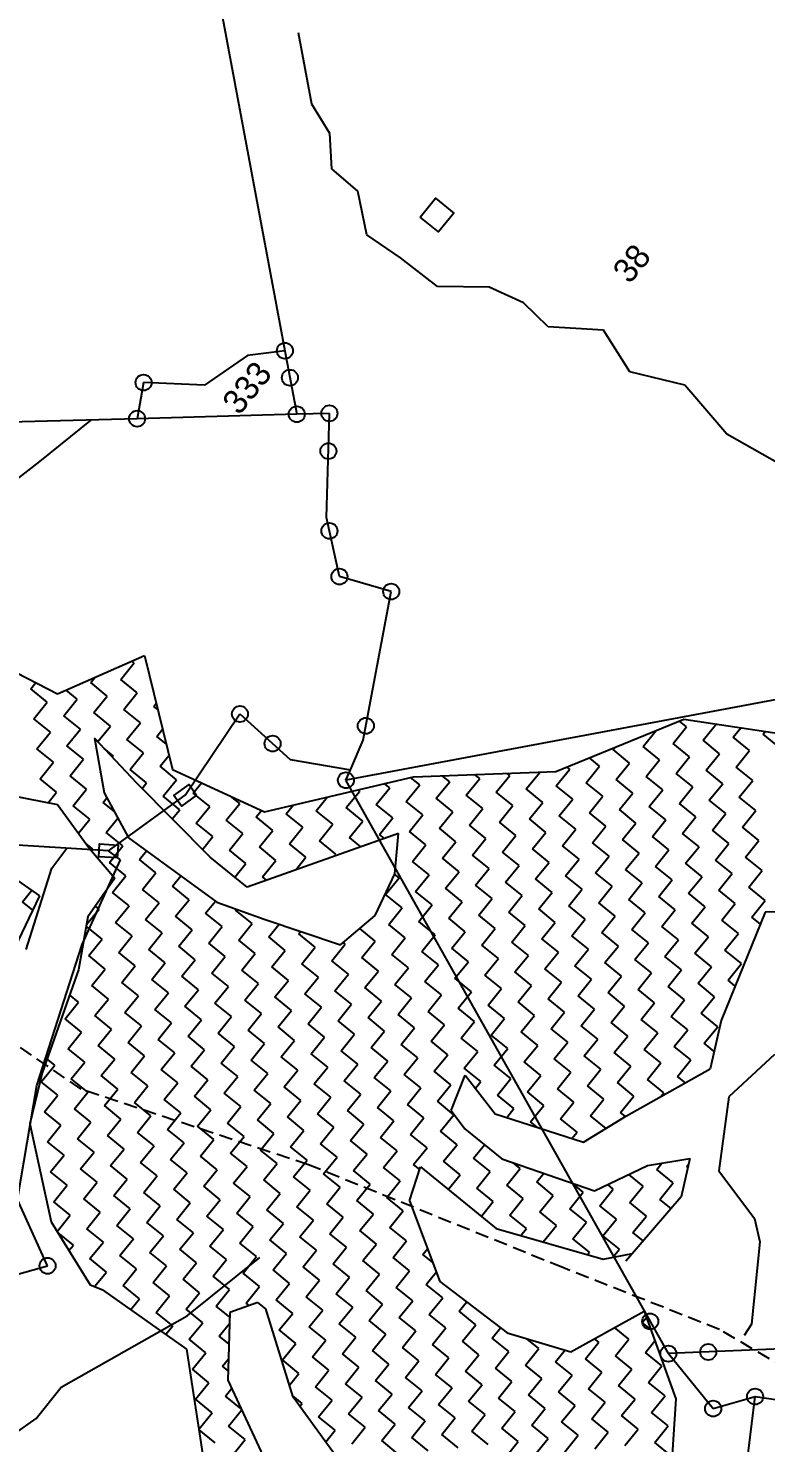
# Model space of a CAD drawing. Header units: metres. Extents: x 303647 to 308666, y 1943822 to 1947889.
# Drawn here: x 305340 to 305615, y 1945752 to 1946280 of the extents above; entities that cross this region are included whole.
import ezdxf

# ---------------------------------------------------------------- set-up
doc = ezdxf.new("R2010")
doc.units = ezdxf.units.M
doc.linetypes.add('DASHED', pattern=[0.75, 0.5, -0.25])
for name, color, linetype in [('LINE_FOOTPATH', 1, 'DASHED'), ('LINE_WATER', 4, 'Continuous'), ('OTHERS', 1, 'Continuous'), ('POLY_HATCH', 12, 'Continuous'), ('POLY_PARCEL', 6, 'Continuous'), ('POLY_ROAD', 30, 'Continuous'), ('TEXT_PARCEL', 7, 'Continuous')]:
    doc.layers.add(name, color=color, linetype=linetype)
doc.styles.add('TEXT_MAP', font='')
doc.styles.get('TEXT_MAP').set_extended_font_data('Kruti Dev 050')

msp = doc.modelspace()

# ---------------------------------------------------------------- linework, layer by layer
for points in [[(305402.78, 1945994.01), (305397.13, 1945989.91), (305394.3, 1945993.82), (305399.95, 1945997.91)], [(305373.2, 1945970.51), (305366.24, 1945970.95), (305366.55, 1945975.77), (305373.51, 1945975.32)]]:
    msp.add_lwpolyline(points, close=True)
for centre in [(305435.75, 1946159.83), (305437.63, 1946149.79), (305382.98, 1946147.98), (305380.59, 1946134.5), (305440.18, 1946136.16), (305452.34, 1946136.49), (305451.96, 1946122.41), (305452.37, 1946092.61), (305456.09, 1946075.56), (305475.42, 1946069.95), (305418.98, 1946024.26), (305465.95, 1946019.84), (305431.16, 1946013.23), (305458.54, 1945999.55), (305347.19, 1945818.27), (305572.09, 1945797.52), (305578.86, 1945785.49), (305593.77, 1945786.11), (305595.59, 1945764.99), (305611.23, 1945769.48)]:
    msp.add_circle(centre, 2.99)
at = {"layer": 'LINE_FOOTPATH', "ltscale": 10}
for p, q in [((305359.69, 1945884.19), (305323.32, 1945909.2)), ((305444.54, 1945855.99), (305359.69, 1945884.19)), ((305539.42, 1945817.62), (305444.54, 1945855.99)), ((305597.93, 1945794.53), (305539.42, 1945817.62)), ((305629.59, 1945775.94), (305597.93, 1945794.53))]:
    msp.add_line(p, q, dxfattribs=at)
at = {"layer": 'LINE_WATER'}
for p, q in [((305445.81, 1946251.9), (305440.85, 1946278.48)), ((305452.47, 1946240.98), (305445.81, 1946251.9)), ((305453.27, 1946227.79), (305452.47, 1946240.98)), ((305462.99, 1946219.4), (305453.27, 1946227.79)), ((305466.33, 1946203.15), (305462.99, 1946219.4)), ((305478.83, 1946194.5), (305466.33, 1946203.15)), ((305492.66, 1946183.78), (305478.83, 1946194.5)), ((305512.04, 1946183.59), (305492.66, 1946183.78)), ((305524.81, 1946177.74), (305512.04, 1946183.59)), ((305534.03, 1946168.74), (305524.81, 1946177.74)), ((305554.62, 1946167.57), (305534.03, 1946168.74)), ((305564.52, 1946152.02), (305554.62, 1946167.57)), ((305584.95, 1946146.96), (305564.52, 1946152.02)), ((305600.67, 1946128.69), (305584.95, 1946146.96)), ((305344.33, 1946118.49), (305363.59, 1946134.03)), ((305627.1, 1946113.75), (305600.67, 1946128.69)), ((305318.93, 1946098.83), (305344.33, 1946118.49)), ((305348.8, 1945966.69), (305354.33, 1945974.12)), ((305339.19, 1945936.31), (305348.8, 1945966.69)), ((305618.47, 1945897.11), (305601.49, 1945881.3)), ((305601.49, 1945881.3), (305597.7, 1945853.73)), ((305597.7, 1945853.73), (305611.05, 1945835.93)), ((305611.05, 1945835.93), (305612.98, 1945827.27)), ((305612.98, 1945827.27), (305609.95, 1945796.53)), ((305399.29, 1945799.59), (305426.41, 1945821.37)), ((305352.18, 1945773.03), (305399.29, 1945799.59)), ((305609.95, 1945796.53), (305607.15, 1945792.25)), ((305342.96, 1945761.25), (305352.18, 1945773.03)), ((305333.96, 1945754.89), (305342.96, 1945761.25))]:
    msp.add_line(p, q, dxfattribs=at)
at = {"layer": 'OTHERS'}
msp.add_lwpolyline([(305486.21, 1946209.75), (305491.92, 1946216.79), (305498.74, 1946211.25), (305493.03, 1946204.21)], close=True, dxfattribs=at)
at = {"layer": 'POLY_HATCH'}
for p, q in [((305325.29, 1946044.9), (305350.89, 1946031.82)), ((305350.89, 1946031.82), (305383.35, 1946046.12)), ((305383.35, 1946046.12), (305393.8, 1946003.57)), ((305536.9, 1946002.77), (305584.58, 1946022.3)), ((305584.58, 1946022.3), (305622.74, 1946016.59)), ((305380.5, 1945998.4), (305364.65, 1946015.3)), ((305364.65, 1946015.3), (305368.25, 1945994.89)), ((305393.8, 1946003.57), (305428.16, 1945987.77)), ((305428.16, 1945987.77), (305483.77, 1946000.85)), ((305483.77, 1946000.85), (305536.9, 1946002.77)), ((305327.77, 1945994.98), (305350.93, 1945990.45)), ((305368.25, 1945994.89), (305377.41, 1945978.04)), ((305407.84, 1945970.82), (305380.5, 1945998.4)), ((305350.93, 1945990.45), (305362.81, 1945974.09)), ((305478.17, 1945979.64), (305421.61, 1945959.64)), ((305476.75, 1945964.65), (305478.17, 1945979.64)), ((305362.81, 1945974.09), (305372.29, 1945963.04)), ((305377.41, 1945978.04), (305410.32, 1945954.01)), ((305421.61, 1945959.64), (305407.84, 1945970.82)), ((305344.27, 1945956.42), (305329.8, 1945966.49)), ((305372.29, 1945963.04), (305362.21, 1945948.57)), ((305469.46, 1945949.05), (305476.75, 1945964.65)), ((305332.49, 1945931.58), (305344.27, 1945956.42)), ((305410.32, 1945954.01), (305428.04, 1945947.69)), ((305362.21, 1945948.57), (305358.71, 1945928.76)), ((305428.04, 1945947.69), (305456.5, 1945938.05)), ((305456.5, 1945938.05), (305469.46, 1945949.05)), ((305615.04, 1945950.32), (305598.62, 1945909.82)), ((305656.18, 1945950.99), (305615.04, 1945950.32)), ((305358.71, 1945928.76), (305345.1, 1945890.3)), ((305598.62, 1945909.82), (305594.5, 1945891.78)), ((305345.1, 1945890.3), (305340.59, 1945871.31)), ((305497.77, 1945876.3), (305503.08, 1945889.47)), ((305503.08, 1945889.47), (305514.22, 1945875.05)), ((305563.28, 1945874.23), (305594.5, 1945891.78)), ((305497.77, 1945876.3), (305502.93, 1945869.42)), ((305514.22, 1945875.05), (305547.23, 1945864.39)), ((305547.23, 1945864.39), (305563.28, 1945874.23)), ((305340.59, 1945871.31), (305348.55, 1945834.64)), ((305502.93, 1945869.42), (305516.7, 1945858.24)), ((305516.7, 1945858.24), (305551.34, 1945846.26)), ((305571.13, 1945855.75), (305586.87, 1945858.33)), ((305586.87, 1945858.33), (305583.6, 1945844)), ((305482.27, 1945842.5), (305486.39, 1945855.17)), ((305486.39, 1945855.17), (305514.6, 1945832.27)), ((305551.34, 1945846.26), (305571.13, 1945855.75)), ((305482.27, 1945842.5), (305493.54, 1945812.39)), ((305583.6, 1945844), (305563.04, 1945820.04)), ((305348.55, 1945834.64), (305363.02, 1945811.15)), ((305514.6, 1945832.27), (305554.54, 1945820.8)), ((305554.54, 1945820.8), (305565.49, 1945822.9)), ((305363.02, 1945811.15), (305367.8, 1945809.33)), ((305493.54, 1945812.39), (305518.64, 1945793.25)), ((305399.18, 1945787.16), (305367.8, 1945809.33)), ((305425.67, 1945804.64), (305415.19, 1945800.82)), ((305428.64, 1945802.23), (305425.67, 1945804.64)), ((305415.19, 1945800.82), (305414.4, 1945775.58)), ((305438.85, 1945769.29), (305428.64, 1945802.23)), ((305542.48, 1945786.22), (305569.84, 1945801.31)), ((305569.84, 1945801.31), (305581.68, 1945768.65)), ((305518.64, 1945793.25), (305542.48, 1945786.22)), ((305406.65, 1945738.24), (305399.18, 1945787.16)), ((305414.4, 1945775.58), (305430.13, 1945741.86)), ((305456.29, 1945745.27), (305438.85, 1945769.29)), ((305581.68, 1945768.65), (305578.82, 1945725.92))]:
    msp.add_line(p, q, dxfattribs=at)
at = {"layer": 'POLY_HATCH', "linetype": 'Continuous'}
for p, q in [((305374.46, 1946037.15), (305379.48, 1946043.33)), ((305379.48, 1946043.33), (305378.61, 1946044.03)), ((305363.27, 1946035.99), (305364.89, 1946037.99)), ((305380.64, 1946032.13), (305374.46, 1946037.15)), ((305340.88, 1946033.66), (305342.76, 1946035.98)), ((305347.06, 1946028.64), (305340.88, 1946033.66)), ((305358.25, 1946029.81), (305354.05, 1946033.21)), ((305369.45, 1946030.97), (305363.27, 1946035.99)), ((305375.63, 1946025.95), (305380.64, 1946032.13)), ((305342.04, 1946022.47), (305347.06, 1946028.64)), ((305353.23, 1946023.63), (305358.25, 1946029.81)), ((305364.43, 1946024.79), (305369.45, 1946030.97)), ((305386.82, 1946027.12), (305387.74, 1946028.25)), ((305388.31, 1946025.91), (305386.82, 1946027.12)), ((305348.22, 1946017.45), (305342.04, 1946022.47)), ((305359.41, 1946018.61), (305353.23, 1946023.63)), ((305370.61, 1946019.77), (305364.43, 1946024.79)), ((305381.8, 1946020.94), (305375.63, 1946025.95)), ((305376.79, 1946014.76), (305381.8, 1946020.94)), ((305585.65, 1946019.48), (305582.98, 1946021.64)), ((305343.2, 1946011.27), (305348.22, 1946017.45)), ((305354.4, 1946012.43), (305359.41, 1946018.61)), ((305365.9, 1946013.97), (305370.61, 1946019.77)), ((305387.98, 1946015.92), (305390.12, 1946018.55)), ((305391.46, 1946013.1), (305387.98, 1946015.92)), ((305569.44, 1946012.14), (305574.25, 1946018.07)), ((305580.63, 1946013.3), (305585.65, 1946019.48)), ((305591.83, 1946014.46), (305596.71, 1946020.48)), ((305603.02, 1946015.63), (305605.85, 1946019.11)), ((305609.2, 1946010.61), (305603.02, 1946015.63)), ((305614.22, 1946016.79), (305614.99, 1946017.75)), ((305620.4, 1946011.77), (305614.22, 1946016.79)), ((305349.38, 1946006.25), (305343.2, 1946011.27)), ((305360.58, 1946007.42), (305354.4, 1946012.43)), ((305371.77, 1946008.58), (305368.34, 1946011.37)), ((305382.97, 1946009.74), (305376.79, 1946014.76)), ((305558.24, 1946010.97), (305558.89, 1946011.78)), ((305564.42, 1946005.96), (305558.24, 1946010.97)), ((305575.61, 1946007.12), (305569.44, 1946012.14)), ((305586.81, 1946008.28), (305580.63, 1946013.3)), ((305598, 1946009.45), (305591.83, 1946014.46)), ((305604.18, 1946004.43), (305609.2, 1946010.61)), ((305344.37, 1946000.07), (305349.38, 1946006.25)), ((305355.56, 1946001.24), (305360.58, 1946007.42)), ((305371.39, 1946008.11), (305371.77, 1946008.58)), ((305377.95, 1946003.56), (305382.97, 1946009.74)), ((305389.15, 1946004.73), (305392.5, 1946008.86)), ((305553.22, 1946004.8), (305549.41, 1946007.89)), ((305559.4, 1945999.78), (305564.42, 1946005.96)), ((305570.6, 1946000.94), (305575.61, 1946007.12)), ((305581.79, 1946002.1), (305586.81, 1946008.28)), ((305592.99, 1946003.27), (305598, 1946009.45)), ((305350.54, 1945995.06), (305344.37, 1946000.07)), ((305361.74, 1945996.22), (305355.56, 1946001.24)), ((305366.76, 1946002.4), (305366.89, 1946002.57)), ((305366.95, 1946002.24), (305366.76, 1946002.4)), ((305384.13, 1945998.55), (305377.95, 1946003.56)), ((305395.33, 1945999.71), (305389.15, 1946004.73)), ((305390.31, 1945993.53), (305395.33, 1945999.71)), ((305486.05, 1945997.82), (305482.64, 1946000.59)), ((305497.25, 1945998.98), (305494.46, 1946001.24)), ((305503.43, 1945993.96), (305508.44, 1946000.14)), ((305508.44, 1946000.14), (305506.56, 1946001.68)), ((305514.62, 1945995.13), (305519.64, 1946001.31)), ((305519.64, 1946001.31), (305518.65, 1946002.11)), ((305525.82, 1945996.29), (305530.83, 1946002.47)), ((305530.83, 1946002.47), (305530.74, 1946002.55)), ((305537.01, 1945997.45), (305542.03, 1946003.63)), ((305542.03, 1946003.63), (305541.02, 1946004.45)), ((305548.21, 1945998.62), (305553.22, 1946004.8)), ((305565.58, 1945994.76), (305559.4, 1945999.78)), ((305576.78, 1945995.93), (305570.6, 1946000.94)), ((305587.97, 1945997.09), (305581.79, 1946002.1)), ((305599.17, 1945998.25), (305592.99, 1946003.27)), ((305610.36, 1945999.41), (305604.18, 1946004.43)), ((305347.37, 1945991.15), (305350.54, 1945995.06)), ((305356.72, 1945990.04), (305361.74, 1945996.22)), ((305382.43, 1945996.45), (305384.13, 1945998.55)), ((305401.5, 1945994.69), (305404.66, 1945998.58)), ((305407.68, 1945989.68), (305401.5, 1945994.69)), ((305458.64, 1945989.31), (305463.66, 1945995.49)), ((305463.66, 1945995.49), (305463.06, 1945995.98)), ((305469.84, 1945990.48), (305474.86, 1945996.65)), ((305474.86, 1945996.65), (305472.85, 1945998.28)), ((305481.04, 1945991.64), (305486.05, 1945997.82)), ((305492.23, 1945992.8), (305497.25, 1945998.98)), ((305520.8, 1945990.11), (305514.62, 1945995.13)), ((305532, 1945991.27), (305525.82, 1945996.29)), ((305543.19, 1945992.44), (305537.01, 1945997.45)), ((305554.39, 1945993.6), (305548.21, 1945998.62)), ((305560.57, 1945988.58), (305565.58, 1945994.76)), ((305571.76, 1945989.75), (305576.78, 1945995.93)), ((305582.96, 1945990.91), (305587.97, 1945997.09)), ((305594.15, 1945992.07), (305599.17, 1945998.25)), ((305605.35, 1945993.24), (305610.36, 1945999.41)), ((305362.9, 1945985.03), (305356.72, 1945990.04)), ((305367.92, 1945991.2), (305369.32, 1945992.93)), ((305372.1, 1945987.81), (305367.92, 1945991.2)), ((305396.49, 1945988.51), (305390.31, 1945993.53)), ((305402.67, 1945983.5), (305407.68, 1945989.68)), ((305413.86, 1945984.66), (305418.88, 1945990.84)), ((305418.88, 1945990.84), (305415.48, 1945993.6)), ((305436.25, 1945986.99), (305438.95, 1945990.31)), ((305447.45, 1945988.15), (305451.62, 1945993.29)), ((305464.82, 1945984.3), (305458.64, 1945989.31)), ((305476.02, 1945985.46), (305469.84, 1945990.48)), ((305487.21, 1945986.62), (305481.04, 1945991.64)), ((305498.41, 1945987.79), (305492.23, 1945992.8)), ((305509.6, 1945988.95), (305503.43, 1945993.96)), ((305515.78, 1945983.93), (305520.8, 1945990.11)), ((305526.98, 1945985.1), (305532, 1945991.27)), ((305538.17, 1945986.26), (305543.19, 1945992.44)), ((305549.37, 1945987.42), (305554.39, 1945993.6)), ((305577.94, 1945984.73), (305571.76, 1945989.75)), ((305589.14, 1945985.89), (305582.96, 1945990.91)), ((305600.33, 1945987.06), (305594.15, 1945992.07)), ((305611.53, 1945988.22), (305605.35, 1945993.24)), ((305358.66, 1945979.8), (305362.9, 1945985.03)), ((305369.08, 1945980.01), (305373.43, 1945985.36)), ((305393.7, 1945985.08), (305396.49, 1945988.51)), ((305420.04, 1945979.65), (305413.86, 1945984.66)), ((305425.06, 1945985.82), (305427.05, 1945988.28)), ((305431.24, 1945980.81), (305425.06, 1945985.82)), ((305442.43, 1945981.97), (305436.25, 1945986.99)), ((305453.63, 1945983.13), (305447.45, 1945988.15)), ((305459.81, 1945978.12), (305464.82, 1945984.3)), ((305471, 1945979.28), (305476.02, 1945985.46)), ((305482.2, 1945980.44), (305487.21, 1945986.62)), ((305493.39, 1945981.61), (305498.41, 1945987.79)), ((305504.59, 1945982.77), (305509.6, 1945988.95)), ((305521.96, 1945978.92), (305515.78, 1945983.93)), ((305533.16, 1945980.08), (305526.98, 1945985.1)), ((305544.35, 1945981.24), (305538.17, 1945986.26)), ((305555.55, 1945982.4), (305549.37, 1945987.42)), ((305566.74, 1945983.57), (305560.57, 1945988.58)), ((305572.92, 1945978.55), (305577.94, 1945984.73)), ((305584.12, 1945979.71), (305589.14, 1945985.89)), ((305595.31, 1945980.88), (305600.33, 1945987.06)), ((305606.51, 1945982.04), (305611.53, 1945988.22)), ((305375.26, 1945974.99), (305369.08, 1945980.01)), ((305408.85, 1945978.48), (305402.67, 1945983.5)), ((305415.03, 1945973.47), (305420.04, 1945979.65)), ((305426.22, 1945974.63), (305431.24, 1945980.81)), ((305437.42, 1945975.79), (305442.43, 1945981.97)), ((305448.61, 1945976.95), (305453.63, 1945983.13)), ((305472.87, 1945977.77), (305471, 1945979.28)), ((305488.38, 1945975.43), (305482.2, 1945980.44)), ((305499.57, 1945976.59), (305493.39, 1945981.61)), ((305510.77, 1945977.75), (305504.59, 1945982.77)), ((305516.95, 1945972.74), (305521.96, 1945978.92)), ((305528.14, 1945973.9), (305533.16, 1945980.08)), ((305539.34, 1945975.06), (305544.35, 1945981.24)), ((305550.53, 1945976.23), (305555.55, 1945982.4)), ((305561.73, 1945977.39), (305566.74, 1945983.57)), ((305579.1, 1945973.54), (305572.92, 1945978.55)), ((305590.3, 1945974.7), (305584.12, 1945979.71)), ((305601.49, 1945975.86), (305595.31, 1945980.88)), ((305612.69, 1945977.02), (305606.51, 1945982.04)), ((305364.07, 1945973.83), (305361.47, 1945975.94)), ((305363.56, 1945973.21), (305364.07, 1945973.83)), ((305370.24, 1945968.81), (305375.26, 1945974.99)), ((305404.97, 1945973.71), (305408.85, 1945978.48)), ((305421.21, 1945968.45), (305415.03, 1945973.47)), ((305432.4, 1945969.61), (305426.22, 1945974.63)), ((305443.6, 1945970.78), (305437.42, 1945975.79)), ((305454.79, 1945971.94), (305448.61, 1945976.95)), ((305464.07, 1945974.65), (305459.81, 1945978.12)), ((305483.36, 1945969.25), (305488.38, 1945975.43)), ((305494.56, 1945970.41), (305499.57, 1945976.59)), ((305505.75, 1945971.57), (305510.77, 1945977.75)), ((305534.32, 1945968.88), (305528.14, 1945973.9)), ((305545.52, 1945970.05), (305539.34, 1945975.06)), ((305556.71, 1945971.21), (305550.53, 1945976.23)), ((305567.91, 1945972.37), (305561.73, 1945977.39)), ((305574.09, 1945967.36), (305579.1, 1945973.54)), ((305585.28, 1945968.52), (305590.3, 1945974.7)), ((305596.48, 1945969.68), (305601.49, 1945975.86)), ((305607.67, 1945970.84), (305612.69, 1945977.02)), ((305376.42, 1945963.8), (305370.24, 1945968.81)), ((305381.44, 1945969.98), (305384.05, 1945973.19)), ((305387.62, 1945964.96), (305381.44, 1945969.98)), ((305417.06, 1945963.34), (305421.21, 1945968.45)), ((305427.38, 1945963.43), (305432.4, 1945969.61)), ((305439.77, 1945966.06), (305443.6, 1945970.78)), ((305454.15, 1945971.14), (305454.79, 1945971.94)), ((305489.54, 1945964.23), (305483.36, 1945969.25)), ((305500.74, 1945965.39), (305494.56, 1945970.41)), ((305511.93, 1945966.56), (305505.75, 1945971.57)), ((305523.13, 1945967.72), (305516.95, 1945972.74)), ((305529.31, 1945962.7), (305534.32, 1945968.88)), ((305540.5, 1945963.87), (305545.52, 1945970.05)), ((305551.7, 1945965.03), (305556.71, 1945971.21)), ((305562.89, 1945966.19), (305567.91, 1945972.37)), ((305591.46, 1945963.5), (305585.28, 1945968.52)), ((305602.66, 1945964.67), (305596.48, 1945969.68)), ((305613.85, 1945965.83), (305607.67, 1945970.84)), ((305371.41, 1945957.62), (305376.42, 1945963.8)), ((305382.6, 1945958.78), (305387.62, 1945964.96)), ((305393.8, 1945959.94), (305396.92, 1945963.79)), ((305428.89, 1945962.21), (305427.38, 1945963.43)), ((305473.33, 1945956.89), (305478.34, 1945963.07)), ((305478.34, 1945963.07), (305476.65, 1945964.44)), ((305484.52, 1945958.05), (305489.54, 1945964.23)), ((305495.72, 1945959.22), (305500.74, 1945965.39)), ((305506.91, 1945960.38), (305511.93, 1945966.56)), ((305518.11, 1945961.54), (305523.13, 1945967.72)), ((305535.48, 1945957.69), (305529.31, 1945962.7)), ((305546.68, 1945958.85), (305540.5, 1945963.87)), ((305557.88, 1945960.01), (305551.7, 1945965.03)), ((305569.07, 1945961.18), (305562.89, 1945966.19)), ((305580.27, 1945962.34), (305574.09, 1945967.36)), ((305586.44, 1945957.32), (305591.46, 1945963.5)), ((305597.64, 1945958.49), (305602.66, 1945964.67)), ((305608.84, 1945959.65), (305613.85, 1945965.83)), ((305337.82, 1945954.13), (305341.34, 1945958.46)), ((305377.59, 1945952.6), (305371.41, 1945957.62)), ((305388.78, 1945953.77), (305382.6, 1945958.78)), ((305399.98, 1945954.93), (305393.8, 1945959.94)), ((305490.7, 1945953.04), (305484.52, 1945958.05)), ((305501.9, 1945954.2), (305495.72, 1945959.22)), ((305513.09, 1945955.36), (305506.91, 1945960.38)), ((305524.29, 1945956.53), (305518.11, 1945961.54)), ((305530.47, 1945951.51), (305535.48, 1945957.69)), ((305541.66, 1945952.67), (305546.68, 1945958.85)), ((305552.86, 1945953.83), (305557.88, 1945960.01)), ((305564.05, 1945955), (305569.07, 1945961.18)), ((305575.25, 1945956.16), (305580.27, 1945962.34)), ((305603.82, 1945953.47), (305597.64, 1945958.49)), ((305615.01, 1945954.63), (305608.84, 1945959.65)), ((305341.69, 1945950.99), (305337.82, 1945954.13)), ((305366.39, 1945951.44), (305365, 1945952.57)), ((305372.57, 1945946.42), (305377.59, 1945952.6)), ((305383.77, 1945947.59), (305388.78, 1945953.77)), ((305394.96, 1945948.75), (305399.98, 1945954.93)), ((305406.16, 1945949.91), (305409.8, 1945954.4)), ((305479.51, 1945951.87), (305473.33, 1945956.89)), ((305485.69, 1945946.86), (305490.7, 1945953.04)), ((305496.88, 1945948.02), (305501.9, 1945954.2)), ((305508.08, 1945949.18), (305513.09, 1945955.36)), ((305519.27, 1945950.35), (305524.29, 1945956.53)), ((305547.84, 1945947.66), (305541.66, 1945952.67)), ((305559.04, 1945948.82), (305552.86, 1945953.83)), ((305570.23, 1945949.98), (305564.05, 1945955)), ((305581.43, 1945951.14), (305575.25, 1945956.16)), ((305592.62, 1945952.31), (305586.44, 1945957.32)), ((305587.61, 1945946.13), (305592.62, 1945952.31)), ((305598.8, 1945947.29), (305603.82, 1945953.47)), ((305610, 1945948.45), (305615.01, 1945954.63)), ((305361.7, 1945945.66), (305366.39, 1945951.44)), ((305389.94, 1945942.57), (305383.77, 1945947.59)), ((305401.14, 1945943.73), (305394.96, 1945948.75)), ((305412.34, 1945944.9), (305406.16, 1945949.91)), ((305417.35, 1945951.08), (305417.62, 1945951.41)), ((305423.53, 1945946.06), (305417.35, 1945951.08)), ((305474.49, 1945945.69), (305479.51, 1945951.87)), ((305491.87, 1945941.84), (305485.69, 1945946.86)), ((305503.06, 1945943), (305496.88, 1945948.02)), ((305514.26, 1945944.17), (305508.08, 1945949.18)), ((305525.45, 1945945.33), (305519.27, 1945950.35)), ((305536.65, 1945946.49), (305530.47, 1945951.51)), ((305542.83, 1945941.48), (305547.84, 1945947.66)), ((305554.02, 1945942.64), (305559.04, 1945948.82)), ((305565.22, 1945943.8), (305570.23, 1945949.98)), ((305576.41, 1945944.97), (305581.43, 1945951.14)), ((305604.98, 1945942.27), (305598.8, 1945947.29)), ((305613.22, 1945945.84), (305610, 1945948.45)), ((305367.55, 1945940.24), (305361.6, 1945945.08)), ((305378.75, 1945941.41), (305372.57, 1945946.42)), ((305384.93, 1945936.39), (305389.94, 1945942.57)), ((305396.12, 1945937.55), (305401.14, 1945943.73)), ((305407.32, 1945938.72), (305412.34, 1945944.9)), ((305418.51, 1945939.88), (305423.53, 1945946.06)), ((305429.71, 1945941.04), (305433.58, 1945945.82)), ((305440.91, 1945942.21), (305441.62, 1945943.09)), ((305447.08, 1945937.19), (305440.91, 1945942.21)), ((305469.48, 1945939.52), (305463.73, 1945944.18)), ((305480.67, 1945940.68), (305474.49, 1945945.69)), ((305486.85, 1945935.66), (305491.87, 1945941.84)), ((305498.05, 1945936.82), (305503.06, 1945943)), ((305509.24, 1945937.99), (305514.26, 1945944.17)), ((305520.44, 1945939.15), (305525.45, 1945945.33)), ((305531.63, 1945940.31), (305536.65, 1945946.49)), ((305560.2, 1945937.62), (305554.02, 1945942.64)), ((305571.4, 1945938.79), (305565.22, 1945943.8)), ((305582.59, 1945939.95), (305576.41, 1945944.97)), ((305593.79, 1945941.11), (305587.61, 1945946.13)), ((305599.97, 1945936.1), (305604.98, 1945942.27)), ((305362.54, 1945934.07), (305367.55, 1945940.24)), ((305373.73, 1945935.23), (305378.75, 1945941.41)), ((305391.11, 1945931.37), (305384.93, 1945936.39)), ((305402.3, 1945932.54), (305396.12, 1945937.55)), ((305413.5, 1945933.7), (305407.32, 1945938.72)), ((305424.69, 1945934.86), (305418.51, 1945939.88)), ((305435.89, 1945936.03), (305429.71, 1945941.04)), ((305442.07, 1945931.01), (305447.08, 1945937.19)), ((305453.26, 1945932.17), (305458.28, 1945938.35)), ((305458.28, 1945938.35), (305457.55, 1945938.94)), ((305464.46, 1945933.34), (305469.48, 1945939.52)), ((305475.65, 1945934.5), (305480.67, 1945940.68)), ((305504.22, 1945931.81), (305498.05, 1945936.82)), ((305515.42, 1945932.97), (305509.24, 1945937.99)), ((305526.61, 1945934.13), (305520.44, 1945939.15)), ((305537.81, 1945935.3), (305531.63, 1945940.31)), ((305549.01, 1945936.46), (305542.83, 1945941.48)), ((305543.99, 1945930.28), (305549.01, 1945936.46)), ((305555.18, 1945931.44), (305560.2, 1945937.62)), ((305566.38, 1945932.61), (305571.4, 1945938.79)), ((305577.58, 1945933.77), (305582.59, 1945939.95)), ((305588.77, 1945934.93), (305593.79, 1945941.11)), ((305368.72, 1945929.05), (305362.54, 1945934.07)), ((305379.91, 1945930.21), (305373.73, 1945935.23)), ((305386.09, 1945925.2), (305391.11, 1945931.37)), ((305397.29, 1945926.36), (305402.3, 1945932.54)), ((305408.48, 1945927.52), (305413.5, 1945933.7)), ((305419.68, 1945928.68), (305424.69, 1945934.86)), ((305430.87, 1945929.85), (305435.89, 1945936.03)), ((305459.44, 1945927.16), (305453.26, 1945932.17)), ((305470.64, 1945928.32), (305464.46, 1945933.34)), ((305481.83, 1945929.48), (305475.65, 1945934.5)), ((305493.03, 1945930.65), (305486.85, 1945935.66)), ((305499.21, 1945925.63), (305504.22, 1945931.81)), ((305510.4, 1945926.79), (305515.42, 1945932.97)), ((305521.6, 1945927.96), (305526.61, 1945934.13)), ((305532.79, 1945929.12), (305537.81, 1945935.3)), ((305561.36, 1945926.43), (305555.18, 1945931.44)), ((305572.56, 1945927.59), (305566.38, 1945932.61)), ((305583.75, 1945928.75), (305577.58, 1945933.77)), ((305594.95, 1945929.92), (305588.77, 1945934.93)), ((305606.15, 1945931.08), (305599.97, 1945936.1)), ((305601.13, 1945924.9), (305606.15, 1945931.08)), ((305363.7, 1945922.87), (305368.72, 1945929.05)), ((305374.9, 1945924.03), (305379.91, 1945930.21)), ((305403.47, 1945921.34), (305397.29, 1945926.36)), ((305414.66, 1945922.51), (305408.48, 1945927.52)), ((305425.86, 1945923.67), (305419.68, 1945928.68)), ((305437.05, 1945924.83), (305430.87, 1945929.85)), ((305448.25, 1945925.99), (305442.07, 1945931.01)), ((305443.23, 1945919.81), (305448.25, 1945925.99)), ((305454.43, 1945920.98), (305459.44, 1945927.16)), ((305465.62, 1945922.14), (305470.64, 1945928.32)), ((305476.82, 1945923.3), (305481.83, 1945929.48)), ((305488.01, 1945924.47), (305493.03, 1945930.65)), ((305516.58, 1945921.78), (305510.4, 1945926.79)), ((305527.78, 1945922.94), (305521.6, 1945927.96)), ((305538.97, 1945924.1), (305532.79, 1945929.12)), ((305550.17, 1945925.26), (305543.99, 1945930.28)), ((305556.35, 1945920.25), (305561.36, 1945926.43)), ((305567.54, 1945921.41), (305572.56, 1945927.59)), ((305578.74, 1945922.57), (305583.75, 1945928.75)), ((305589.93, 1945923.74), (305594.95, 1945929.92)), ((305369.88, 1945917.85), (305363.7, 1945922.87)), ((305381.08, 1945919.02), (305374.9, 1945924.03)), ((305392.27, 1945920.18), (305386.09, 1945925.2)), ((305398.45, 1945915.16), (305403.47, 1945921.34)), ((305409.65, 1945916.33), (305414.66, 1945922.51)), ((305420.84, 1945917.49), (305425.86, 1945923.67)), ((305432.04, 1945918.65), (305437.05, 1945924.83)), ((305460.61, 1945915.96), (305454.43, 1945920.98)), ((305471.8, 1945917.12), (305465.62, 1945922.14)), ((305483, 1945918.29), (305476.82, 1945923.3)), ((305494.19, 1945919.45), (305488.01, 1945924.47)), ((305505.39, 1945920.61), (305499.21, 1945925.63)), ((305500.37, 1945914.43), (305505.39, 1945920.61)), ((305511.57, 1945915.6), (305516.58, 1945921.78)), ((305522.76, 1945916.76), (305527.78, 1945922.94)), ((305533.96, 1945917.92), (305538.97, 1945924.1)), ((305545.15, 1945919.09), (305550.17, 1945925.26)), ((305573.72, 1945916.4), (305567.54, 1945921.41)), ((305584.92, 1945917.56), (305578.74, 1945922.57)), ((305596.11, 1945918.72), (305589.93, 1945923.74)), ((305603.84, 1945922.7), (305601.13, 1945924.9)), ((305353.67, 1945910.51), (305358.68, 1945916.69)), ((305358.68, 1945916.69), (305355.39, 1945919.37)), ((305364.86, 1945911.67), (305369.88, 1945917.85)), ((305376.06, 1945912.84), (305381.08, 1945919.02)), ((305387.25, 1945914), (305392.27, 1945920.18)), ((305415.82, 1945911.31), (305409.65, 1945916.33)), ((305427.02, 1945912.47), (305420.84, 1945917.49)), ((305438.21, 1945913.64), (305432.04, 1945918.65)), ((305449.41, 1945914.8), (305443.23, 1945919.81)), ((305455.59, 1945909.78), (305460.61, 1945915.96)), ((305466.78, 1945910.95), (305471.8, 1945917.12)), ((305477.98, 1945912.11), (305483, 1945918.29)), ((305489.18, 1945913.27), (305494.19, 1945919.45)), ((305517.75, 1945910.58), (305511.57, 1945915.6)), ((305528.94, 1945911.74), (305522.76, 1945916.76)), ((305540.14, 1945912.91), (305533.96, 1945917.92)), ((305551.33, 1945914.07), (305545.15, 1945919.09)), ((305562.53, 1945915.23), (305556.35, 1945920.25)), ((305557.51, 1945909.05), (305562.53, 1945915.23)), ((305568.71, 1945910.22), (305573.72, 1945916.4)), ((305579.9, 1945911.38), (305584.92, 1945917.56)), ((305591.1, 1945912.54), (305596.11, 1945918.72)), ((305359.85, 1945905.5), (305353.67, 1945910.51)), ((305371.04, 1945906.66), (305364.86, 1945911.67)), ((305382.24, 1945907.82), (305376.06, 1945912.84)), ((305393.43, 1945908.98), (305387.25, 1945914)), ((305404.63, 1945910.15), (305398.45, 1945915.16)), ((305399.61, 1945903.97), (305404.63, 1945910.15)), ((305410.81, 1945905.13), (305415.82, 1945911.31)), ((305422, 1945906.29), (305427.02, 1945912.47)), ((305433.2, 1945907.46), (305438.21, 1945913.64)), ((305444.39, 1945908.62), (305449.41, 1945914.8)), ((305472.96, 1945905.93), (305466.78, 1945910.95)), ((305484.16, 1945907.09), (305477.98, 1945912.11)), ((305495.35, 1945908.26), (305489.18, 1945913.27)), ((305506.55, 1945909.42), (305500.37, 1945914.43)), ((305512.73, 1945904.4), (305517.75, 1945910.58)), ((305523.92, 1945905.56), (305528.94, 1945911.74)), ((305535.12, 1945906.73), (305540.14, 1945912.91)), ((305546.32, 1945907.89), (305551.33, 1945914.07)), ((305574.89, 1945905.2), (305568.71, 1945910.22)), ((305586.08, 1945906.36), (305579.9, 1945911.38)), ((305597.28, 1945907.53), (305591.1, 1945912.54)), ((305354.83, 1945899.32), (305359.85, 1945905.5)), ((305366.03, 1945900.48), (305371.04, 1945906.66)), ((305377.22, 1945901.64), (305382.24, 1945907.82)), ((305388.42, 1945902.81), (305393.43, 1945908.98)), ((305416.99, 1945900.11), (305410.81, 1945905.13)), ((305428.18, 1945901.28), (305422, 1945906.29)), ((305439.38, 1945902.44), (305433.2, 1945907.46)), ((305450.57, 1945903.6), (305444.39, 1945908.62)), ((305461.77, 1945904.77), (305455.59, 1945909.78)), ((305456.75, 1945898.59), (305461.77, 1945904.77)), ((305467.95, 1945899.75), (305472.96, 1945905.93)), ((305479.14, 1945900.91), (305484.16, 1945907.09)), ((305490.34, 1945902.08), (305495.35, 1945908.26)), ((305501.53, 1945903.24), (305506.55, 1945909.42)), ((305530.1, 1945900.55), (305523.92, 1945905.56)), ((305541.3, 1945901.71), (305535.12, 1945906.73)), ((305552.49, 1945902.87), (305546.32, 1945907.89)), ((305563.69, 1945904.04), (305557.51, 1945909.05)), ((305569.87, 1945899.02), (305574.89, 1945905.2)), ((305581.06, 1945900.18), (305586.08, 1945906.36)), ((305592.26, 1945901.35), (305597.28, 1945907.53)), ((305372.21, 1945895.46), (305366.03, 1945900.48)), ((305383.4, 1945896.63), (305377.22, 1945901.64)), ((305394.6, 1945897.79), (305388.42, 1945902.81)), ((305405.79, 1945898.95), (305399.61, 1945903.97)), ((305411.97, 1945893.94), (305416.99, 1945900.11)), ((305423.17, 1945895.1), (305428.18, 1945901.28)), ((305434.36, 1945896.26), (305439.38, 1945902.44)), ((305445.56, 1945897.42), (305450.57, 1945903.6)), ((305474.13, 1945894.73), (305467.95, 1945899.75)), ((305485.32, 1945895.9), (305479.14, 1945900.91)), ((305496.52, 1945897.06), (305490.34, 1945902.08)), ((305507.71, 1945898.22), (305501.53, 1945903.24)), ((305518.91, 1945899.39), (305512.73, 1945904.4)), ((305513.89, 1945893.21), (305518.91, 1945899.39)), ((305525.09, 1945894.37), (305530.1, 1945900.55)), ((305536.28, 1945895.53), (305541.3, 1945901.71)), ((305547.48, 1945896.7), (305552.49, 1945902.87)), ((305558.67, 1945897.86), (305563.69, 1945904.04)), ((305587.24, 1945895.17), (305581.06, 1945900.18)), ((305595.99, 1945898.32), (305592.26, 1945901.35)), ((305349.82, 1945893.14), (305346.93, 1945895.48)), ((305361.01, 1945894.3), (305354.83, 1945899.32)), ((305355.99, 1945888.12), (305361.01, 1945894.3)), ((305367.19, 1945889.28), (305372.21, 1945895.46)), ((305378.38, 1945890.45), (305383.4, 1945896.63)), ((305389.58, 1945891.61), (305394.6, 1945897.79)), ((305400.78, 1945892.77), (305405.79, 1945898.95)), ((305429.35, 1945890.08), (305423.17, 1945895.1)), ((305440.54, 1945891.25), (305434.36, 1945896.26)), ((305451.74, 1945892.41), (305445.56, 1945897.42)), ((305462.93, 1945893.57), (305456.75, 1945898.59)), ((305469.11, 1945888.55), (305474.13, 1945894.73)), ((305480.31, 1945889.72), (305485.32, 1945895.9)), ((305491.5, 1945890.88), (305496.52, 1945897.06)), ((305502.7, 1945892.04), (305507.71, 1945898.22)), ((305531.27, 1945889.35), (305525.09, 1945894.37)), ((305542.46, 1945890.52), (305536.28, 1945895.53)), ((305553.66, 1945891.68), (305547.48, 1945896.7)), ((305564.85, 1945892.84), (305558.67, 1945897.86)), ((305576.05, 1945894), (305569.87, 1945899.02)), ((305582.23, 1945888.99), (305587.24, 1945895.17)), ((305344.8, 1945886.96), (305349.82, 1945893.14)), ((305373.37, 1945884.27), (305367.19, 1945889.28)), ((305384.56, 1945885.43), (305378.38, 1945890.45)), ((305395.76, 1945886.59), (305389.58, 1945891.61)), ((305406.95, 1945887.76), (305400.78, 1945892.77)), ((305418.15, 1945888.92), (305411.97, 1945893.94)), ((305413.13, 1945882.74), (305418.15, 1945888.92)), ((305424.33, 1945883.9), (305429.35, 1945890.08)), ((305435.52, 1945885.07), (305440.54, 1945891.25)), ((305446.72, 1945886.23), (305451.74, 1945892.41)), ((305457.92, 1945887.39), (305462.93, 1945893.57)), ((305486.49, 1945884.7), (305480.31, 1945889.72)), ((305497.68, 1945885.86), (305491.5, 1945890.88)), ((305508.88, 1945887.03), (305502.7, 1945892.04)), ((305520.07, 1945888.19), (305513.89, 1945893.21)), ((305526.25, 1945883.17), (305531.27, 1945889.35)), ((305537.45, 1945884.34), (305542.46, 1945890.52)), ((305548.64, 1945885.5), (305553.66, 1945891.68)), ((305559.84, 1945886.66), (305564.85, 1945892.84)), ((305571.03, 1945887.83), (305576.05, 1945894)), ((305585.22, 1945886.56), (305582.23, 1945888.99)), ((305350.98, 1945881.94), (305344.8, 1945886.96)), ((305362.17, 1945883.1), (305355.99, 1945888.12)), ((305368.35, 1945878.09), (305373.37, 1945884.27)), ((305379.55, 1945879.25), (305384.56, 1945885.43)), ((305390.74, 1945880.41), (305395.76, 1945886.59)), ((305401.94, 1945881.58), (305406.95, 1945887.76)), ((305430.51, 1945878.89), (305424.33, 1945883.9)), ((305441.7, 1945880.05), (305435.52, 1945885.07)), ((305452.9, 1945881.21), (305446.72, 1945886.23)), ((305464.09, 1945882.38), (305457.92, 1945887.39)), ((305475.29, 1945883.54), (305469.11, 1945888.55)), ((305470.27, 1945877.36), (305475.29, 1945883.54)), ((305481.47, 1945878.52), (305486.49, 1945884.7)), ((305492.66, 1945879.69), (305497.68, 1945885.86)), ((305506.87, 1945884.56), (305508.88, 1945887.03)), ((305515.05, 1945882.01), (305520.07, 1945888.19)), ((305543.62, 1945879.32), (305537.45, 1945884.34)), ((305554.82, 1945880.48), (305548.64, 1945885.5)), ((305566.02, 1945881.65), (305559.84, 1945886.66)), ((305577.21, 1945882.81), (305571.03, 1945887.83)), ((305345.96, 1945875.76), (305350.98, 1945881.94)), ((305357.16, 1945876.93), (305362.17, 1945883.1)), ((305385.73, 1945874.24), (305379.55, 1945879.25)), ((305396.92, 1945875.4), (305390.74, 1945880.41)), ((305408.12, 1945876.56), (305401.94, 1945881.58)), ((305419.31, 1945877.72), (305413.13, 1945882.74)), ((305425.49, 1945872.71), (305430.51, 1945878.89)), ((305436.69, 1945873.87), (305441.7, 1945880.05)), ((305447.88, 1945875.03), (305452.9, 1945881.21)), ((305459.08, 1945876.2), (305464.09, 1945882.38)), ((305487.65, 1945873.51), (305481.47, 1945878.52)), ((305498.84, 1945874.67), (305492.66, 1945879.69)), ((305521.23, 1945876.99), (305515.05, 1945882.01)), ((305532.43, 1945878.16), (305526.25, 1945883.17)), ((305538.61, 1945873.14), (305543.62, 1945879.32)), ((305549.8, 1945874.3), (305554.82, 1945880.48)), ((305561, 1945875.47), (305566.02, 1945881.65)), ((305576.09, 1945881.43), (305577.21, 1945882.81)), ((305352.14, 1945870.75), (305345.96, 1945875.76)), ((305363.34, 1945871.91), (305357.16, 1945876.93)), ((305374.53, 1945873.07), (305368.35, 1945878.09)), ((305369.52, 1945866.89), (305374.53, 1945873.07)), ((305380.71, 1945868.06), (305385.73, 1945874.24)), ((305391.91, 1945869.22), (305396.92, 1945875.4)), ((305403.1, 1945870.38), (305408.12, 1945876.56)), ((305414.3, 1945871.54), (305419.31, 1945877.72)), ((305442.87, 1945868.85), (305436.69, 1945873.87)), ((305454.06, 1945870.02), (305447.88, 1945875.03)), ((305465.26, 1945871.18), (305459.08, 1945876.2)), ((305476.45, 1945872.34), (305470.27, 1945877.36)), ((305482.63, 1945867.33), (305487.65, 1945873.51)), ((305493.83, 1945868.49), (305498.84, 1945874.67)), ((305518.52, 1945873.66), (305521.23, 1945876.99)), ((305527.41, 1945871.98), (305532.43, 1945878.16)), ((305544.79, 1945868.13), (305538.61, 1945873.14)), ((305555.66, 1945869.55), (305549.8, 1945874.3)), ((305562.85, 1945873.96), (305561, 1945875.47)), ((305347.12, 1945864.57), (305352.14, 1945870.75)), ((305358.32, 1945865.73), (305363.34, 1945871.91)), ((305386.89, 1945863.04), (305380.71, 1945868.06)), ((305398.09, 1945864.2), (305391.91, 1945869.22)), ((305409.28, 1945865.37), (305403.1, 1945870.38)), ((305420.48, 1945866.53), (305414.3, 1945871.54)), ((305431.67, 1945867.69), (305425.49, 1945872.71)), ((305426.66, 1945861.51), (305431.67, 1945867.69)), ((305437.85, 1945862.68), (305442.87, 1945868.85)), ((305449.05, 1945863.84), (305454.06, 1945870.02)), ((305460.24, 1945865), (305465.26, 1945871.18)), ((305471.44, 1945866.16), (305476.45, 1945872.34)), ((305500.01, 1945863.47), (305493.83, 1945868.49)), ((305529.85, 1945870), (305527.41, 1945871.98)), ((305542.89, 1945865.79), (305544.79, 1945868.13)), ((305353.3, 1945859.55), (305347.12, 1945864.57)), ((305364.5, 1945860.71), (305358.32, 1945865.73)), ((305375.69, 1945861.88), (305369.52, 1945866.89)), ((305381.87, 1945856.86), (305386.89, 1945863.04)), ((305393.07, 1945858.02), (305398.09, 1945864.2)), ((305404.26, 1945859.19), (305409.28, 1945865.37)), ((305415.46, 1945860.35), (305420.48, 1945866.53)), ((305444.03, 1945857.66), (305437.85, 1945862.68)), ((305455.22, 1945858.82), (305449.05, 1945863.84)), ((305466.42, 1945859.98), (305460.24, 1945865)), ((305477.62, 1945861.15), (305471.44, 1945866.16)), ((305488.81, 1945862.31), (305482.63, 1945867.33)), ((305494.99, 1945857.29), (305500.01, 1945863.47)), ((305506.19, 1945858.46), (305510.25, 1945863.47)), ((305348.29, 1945853.37), (305353.3, 1945859.55)), ((305359.48, 1945854.53), (305364.5, 1945860.71)), ((305370.68, 1945855.7), (305375.69, 1945861.88)), ((305399.25, 1945853.01), (305393.07, 1945858.02)), ((305410.44, 1945854.17), (305404.26, 1945859.19)), ((305421.64, 1945855.33), (305415.46, 1945860.35)), ((305432.83, 1945856.5), (305426.66, 1945861.51)), ((305439.01, 1945851.48), (305444.03, 1945857.66)), ((305450.21, 1945852.64), (305455.22, 1945858.82)), ((305461.4, 1945853.81), (305466.42, 1945859.98)), ((305472.6, 1945854.97), (305477.62, 1945861.15)), ((305483.79, 1945856.13), (305488.81, 1945862.31)), ((305501.17, 1945852.28), (305494.99, 1945857.29)), ((305512.36, 1945853.44), (305506.19, 1945858.46)), ((305354.47, 1945848.36), (305348.29, 1945853.37)), ((305365.66, 1945849.52), (305359.48, 1945854.53)), ((305376.86, 1945850.68), (305370.68, 1945855.7)), ((305388.05, 1945851.84), (305381.87, 1945856.86)), ((305383.04, 1945845.67), (305388.05, 1945851.84)), ((305394.23, 1945846.83), (305399.25, 1945853.01)), ((305405.43, 1945847.99), (305410.44, 1945854.17)), ((305416.62, 1945849.15), (305421.64, 1945855.33)), ((305427.82, 1945850.32), (305432.83, 1945856.5)), ((305456.39, 1945847.63), (305450.21, 1945852.64)), ((305467.58, 1945848.79), (305461.4, 1945853.81)), ((305478.78, 1945849.95), (305472.6, 1945854.97)), ((305486.1, 1945854.26), (305483.79, 1945856.13)), ((305496.71, 1945846.79), (305501.17, 1945852.28)), ((305507.35, 1945847.26), (305512.36, 1945853.44)), ((305518.54, 1945848.42), (305523.56, 1945854.6)), ((305523.56, 1945854.6), (305520.86, 1945856.8)), ((305529.74, 1945849.59), (305532.36, 1945852.82)), ((305569.5, 1945848.06), (305564.15, 1945852.4)), ((305574.52, 1945854.24), (305576.45, 1945856.62)), ((305580.7, 1945849.22), (305574.52, 1945854.24)), ((305585.72, 1945855.4), (305586.38, 1945856.23)), ((305586.12, 1945855.07), (305585.72, 1945855.4)), ((305349.45, 1945842.18), (305354.47, 1945848.36)), ((305360.65, 1945843.34), (305365.66, 1945849.52)), ((305371.84, 1945844.5), (305376.86, 1945850.68)), ((305400.41, 1945841.81), (305394.23, 1945846.83)), ((305411.61, 1945842.97), (305405.43, 1945847.99)), ((305422.8, 1945844.14), (305416.62, 1945849.15)), ((305434, 1945845.3), (305427.82, 1945850.32)), ((305445.19, 1945846.46), (305439.01, 1945851.48)), ((305451.37, 1945841.45), (305456.39, 1945847.63)), ((305462.57, 1945842.61), (305467.58, 1945848.79)), ((305473.76, 1945843.77), (305478.78, 1945849.95)), ((305513.53, 1945842.25), (305507.35, 1945847.26)), ((305524.72, 1945843.41), (305518.54, 1945848.42)), ((305535.92, 1945844.57), (305529.74, 1945849.59)), ((305547.11, 1945845.73), (305542.85, 1945849.2)), ((305553.29, 1945840.72), (305558.31, 1945846.9)), ((305558.31, 1945846.9), (305556.21, 1945848.6)), ((305564.49, 1945841.88), (305569.5, 1945848.06)), ((305575.68, 1945843.04), (305580.7, 1945849.22)), ((305355.63, 1945837.16), (305349.45, 1945842.18)), ((305366.82, 1945838.32), (305360.65, 1945843.34)), ((305378.02, 1945839.49), (305371.84, 1945844.5)), ((305389.22, 1945840.65), (305383.04, 1945845.67)), ((305395.39, 1945835.63), (305400.41, 1945841.81)), ((305406.59, 1945836.8), (305411.61, 1945842.97)), ((305417.79, 1945837.96), (305422.8, 1945844.14)), ((305428.98, 1945839.12), (305434, 1945845.3)), ((305440.18, 1945840.28), (305445.19, 1945846.46)), ((305457.55, 1945836.43), (305451.37, 1945841.45)), ((305468.75, 1945837.59), (305462.57, 1945842.61)), ((305479.94, 1945838.76), (305473.76, 1945843.77)), ((305509.07, 1945836.76), (305513.53, 1945842.25)), ((305519.71, 1945837.23), (305524.72, 1945843.41)), ((305530.9, 1945838.39), (305535.92, 1945844.57)), ((305542.1, 1945839.56), (305547.11, 1945845.73)), ((305570.67, 1945836.87), (305564.49, 1945841.88)), ((305579.86, 1945839.65), (305575.68, 1945843.04)), ((305350.72, 1945831.12), (305355.63, 1945837.16)), ((305361.81, 1945832.14), (305366.82, 1945838.32)), ((305373, 1945833.31), (305378.02, 1945839.49)), ((305384.2, 1945834.47), (305389.22, 1945840.65)), ((305412.77, 1945831.78), (305406.59, 1945836.8)), ((305423.96, 1945832.94), (305417.79, 1945837.96)), ((305435.16, 1945834.11), (305428.98, 1945839.12)), ((305446.36, 1945835.27), (305440.18, 1945840.28)), ((305452.53, 1945830.25), (305457.55, 1945836.43)), ((305463.73, 1945831.42), (305468.75, 1945837.59)), ((305474.93, 1945832.58), (305479.94, 1945838.76)), ((305525.89, 1945832.21), (305519.71, 1945837.23)), ((305537.08, 1945833.38), (305530.9, 1945838.39)), ((305548.28, 1945834.54), (305542.1, 1945839.56)), ((305559.47, 1945835.7), (305553.29, 1945840.72)), ((305565.65, 1945830.69), (305570.67, 1945836.87)), ((305367.99, 1945827.13), (305361.81, 1945832.14)), ((305379.18, 1945828.29), (305373, 1945833.31)), ((305390.38, 1945829.45), (305384.2, 1945834.47)), ((305401.57, 1945830.62), (305395.39, 1945835.63)), ((305407.75, 1945825.6), (305412.77, 1945831.78)), ((305418.95, 1945826.76), (305423.96, 1945832.94)), ((305430.14, 1945827.93), (305435.16, 1945834.11)), ((305441.34, 1945829.09), (305446.36, 1945835.27)), ((305469.91, 1945826.4), (305463.73, 1945831.42)), ((305481.1, 1945827.56), (305474.93, 1945832.58)), ((305523.79, 1945829.63), (305525.89, 1945832.21)), ((305532.1, 1945827.24), (305537.08, 1945833.38)), ((305543.26, 1945828.36), (305548.28, 1945834.54)), ((305554.46, 1945829.52), (305559.47, 1945835.7)), ((305356.79, 1945825.97), (305351, 1945830.67)), ((305355.15, 1945823.94), (305356.79, 1945825.97)), ((305362.97, 1945820.95), (305367.99, 1945827.13)), ((305374.17, 1945822.11), (305379.18, 1945828.29)), ((305385.36, 1945823.27), (305390.38, 1945829.45)), ((305396.56, 1945824.44), (305401.57, 1945830.62)), ((305413.93, 1945820.58), (305407.75, 1945825.6)), ((305425.13, 1945821.75), (305418.95, 1945826.76)), ((305436.32, 1945822.91), (305430.14, 1945827.93)), ((305447.52, 1945824.07), (305441.34, 1945829.09)), ((305458.71, 1945825.24), (305452.53, 1945830.25)), ((305464.89, 1945820.22), (305469.91, 1945826.4)), ((305476.09, 1945821.38), (305481.1, 1945827.56)), ((305549.44, 1945823.34), (305543.26, 1945828.36)), ((305560.63, 1945824.51), (305554.46, 1945829.52)), ((305569.5, 1945827.56), (305565.65, 1945830.69)), ((305369.15, 1945815.93), (305362.97, 1945820.95)), ((305380.35, 1945817.1), (305374.17, 1945822.11)), ((305391.54, 1945818.26), (305385.36, 1945823.27)), ((305402.74, 1945819.42), (305396.56, 1945824.44)), ((305408.92, 1945814.41), (305413.93, 1945820.58)), ((305420.11, 1945815.57), (305425.13, 1945821.75)), ((305431.31, 1945816.73), (305436.32, 1945822.91)), ((305442.5, 1945817.89), (305447.52, 1945824.07)), ((305453.7, 1945819.06), (305458.71, 1945825.24)), ((305471.07, 1945815.2), (305464.89, 1945820.22)), ((305482.27, 1945816.37), (305476.09, 1945821.38)), ((305487.28, 1945822.55), (305488.96, 1945824.61)), ((305490.81, 1945819.68), (305487.28, 1945822.55)), ((305548.73, 1945822.47), (305549.44, 1945823.34)), ((305558.19, 1945821.5), (305560.63, 1945824.51)), ((305364.74, 1945810.5), (305369.15, 1945815.93)), ((305375.33, 1945810.92), (305380.35, 1945817.1)), ((305386.53, 1945812.08), (305391.54, 1945818.26)), ((305397.72, 1945813.24), (305402.74, 1945819.42)), ((305426.29, 1945810.55), (305420.11, 1945815.57)), ((305437.49, 1945811.71), (305431.31, 1945816.73)), ((305448.68, 1945812.88), (305442.5, 1945817.89)), ((305459.88, 1945814.04), (305453.7, 1945819.06)), ((305466.06, 1945809.02), (305471.07, 1945815.2)), ((305477.25, 1945810.19), (305482.27, 1945816.37)), ((305488.45, 1945811.35), (305492.2, 1945815.97)), ((305381.51, 1945805.9), (305375.33, 1945810.92)), ((305392.7, 1945807.06), (305386.53, 1945812.08)), ((305403.9, 1945808.23), (305397.72, 1945813.24)), ((305415.1, 1945809.39), (305408.92, 1945814.41)), ((305421.27, 1945804.37), (305426.29, 1945810.55)), ((305432.47, 1945805.54), (305437.49, 1945811.71)), ((305443.66, 1945806.7), (305448.68, 1945812.88)), ((305454.86, 1945807.86), (305459.88, 1945814.04)), ((305483.43, 1945805.17), (305477.25, 1945810.19)), ((305494.63, 1945806.33), (305488.45, 1945811.35)), ((305378.28, 1945801.92), (305381.51, 1945805.9)), ((305387.69, 1945800.88), (305392.7, 1945807.06)), ((305398.88, 1945802.05), (305403.9, 1945808.23)), ((305410.08, 1945803.21), (305415.1, 1945809.39)), ((305422.41, 1945803.45), (305421.27, 1945804.37)), ((305438.65, 1945800.52), (305432.47, 1945805.54)), ((305449.84, 1945801.68), (305443.66, 1945806.7)), ((305461.04, 1945802.85), (305454.86, 1945807.86)), ((305472.23, 1945804.01), (305466.06, 1945809.02)), ((305478.41, 1945798.99), (305483.43, 1945805.17)), ((305489.61, 1945800.15), (305494.63, 1945806.33)), ((305500.8, 1945801.32), (305503.58, 1945804.74)), ((305393.87, 1945795.87), (305387.69, 1945800.88)), ((305405.06, 1945797.03), (305398.88, 1945802.05)), ((305415.13, 1945799.11), (305410.08, 1945803.21)), ((305433.63, 1945794.34), (305438.65, 1945800.52)), ((305444.83, 1945795.5), (305449.84, 1945801.68)), ((305456.02, 1945796.67), (305461.04, 1945802.85)), ((305467.22, 1945797.83), (305472.23, 1945804.01)), ((305495.79, 1945795.14), (305489.61, 1945800.15)), ((305506.98, 1945796.3), (305500.8, 1945801.32)), ((305391.31, 1945792.72), (305393.87, 1945795.87)), ((305400.05, 1945790.85), (305405.06, 1945797.03)), ((305411.24, 1945792.01), (305415.06, 1945796.72)), ((305439.81, 1945789.32), (305433.63, 1945794.34)), ((305451.01, 1945790.49), (305444.83, 1945795.5)), ((305462.2, 1945791.65), (305456.02, 1945796.67)), ((305473.4, 1945792.81), (305467.22, 1945797.83)), ((305484.59, 1945793.98), (305478.41, 1945798.99)), ((305479.58, 1945787.8), (305484.59, 1945793.98)), ((305490.77, 1945788.96), (305495.79, 1945795.14)), ((305501.97, 1945790.12), (305506.98, 1945796.3)), ((305513.16, 1945791.29), (305516.24, 1945795.08)), ((305564.12, 1945790.92), (305558.82, 1945795.23)), ((305569.14, 1945797.1), (305570.68, 1945798.99)), ((305572.29, 1945794.54), (305569.14, 1945797.1)), ((305406.23, 1945785.84), (305400.05, 1945790.85)), ((305414.82, 1945789.11), (305411.24, 1945792.01)), ((305434.8, 1945783.14), (305439.81, 1945789.32)), ((305445.99, 1945784.31), (305451.01, 1945790.49)), ((305457.19, 1945785.47), (305462.2, 1945791.65)), ((305468.38, 1945786.63), (305473.4, 1945792.81)), ((305496.95, 1945783.94), (305490.77, 1945788.96)), ((305508.15, 1945785.11), (305501.97, 1945790.12)), ((305519.34, 1945786.27), (305513.16, 1945791.29)), ((305530.54, 1945787.43), (305526.07, 1945791.06)), ((305547.91, 1945783.58), (305552.93, 1945789.76)), ((305552.93, 1945789.76), (305551.3, 1945791.08)), ((305559.11, 1945784.74), (305564.12, 1945790.92)), ((305570.3, 1945785.9), (305573.84, 1945790.26)), ((305401.21, 1945779.66), (305406.23, 1945785.84)), ((305412.4, 1945780.82), (305414.65, 1945783.58)), ((305452.17, 1945779.29), (305445.99, 1945784.31)), ((305463.37, 1945780.45), (305457.19, 1945785.47)), ((305474.56, 1945781.62), (305468.38, 1945786.63)), ((305485.76, 1945782.78), (305479.58, 1945787.8)), ((305491.94, 1945777.76), (305496.95, 1945783.94)), ((305503.13, 1945778.93), (305508.15, 1945785.11)), ((305514.33, 1945780.09), (305519.34, 1945786.27)), ((305525.52, 1945781.25), (305530.54, 1945787.43)), ((305536.72, 1945782.42), (305540.32, 1945786.86)), ((305554.09, 1945778.56), (305547.91, 1945783.58)), ((305565.29, 1945779.73), (305559.11, 1945784.74)), ((305576.48, 1945780.89), (305570.3, 1945785.9)), ((305407.39, 1945774.64), (305401.21, 1945779.66)), ((305414.51, 1945779.11), (305412.4, 1945780.82)), ((305440.97, 1945778.13), (305434.8, 1945783.14)), ((305437.45, 1945773.79), (305440.97, 1945778.13)), ((305447.15, 1945773.11), (305452.17, 1945779.29)), ((305458.35, 1945774.28), (305463.37, 1945780.45)), ((305469.54, 1945775.44), (305474.56, 1945781.62)), ((305480.74, 1945776.6), (305485.76, 1945782.78)), ((305509.31, 1945773.91), (305503.13, 1945778.93)), ((305520.5, 1945775.07), (305514.33, 1945780.09)), ((305531.7, 1945776.24), (305525.52, 1945781.25)), ((305542.9, 1945777.4), (305536.72, 1945782.42)), ((305549.07, 1945772.38), (305554.09, 1945778.56)), ((305560.27, 1945773.55), (305565.29, 1945779.73)), ((305571.47, 1945774.71), (305576.48, 1945780.89)), ((305402.37, 1945768.46), (305407.39, 1945774.64)), ((305453.33, 1945768.1), (305447.15, 1945773.11)), ((305464.53, 1945769.26), (305458.35, 1945774.28)), ((305475.72, 1945770.42), (305469.54, 1945775.44)), ((305486.92, 1945771.58), (305480.74, 1945776.6)), ((305498.11, 1945772.75), (305491.94, 1945777.76)), ((305493.1, 1945766.57), (305498.11, 1945772.75)), ((305504.29, 1945767.73), (305509.31, 1945773.91)), ((305515.49, 1945768.89), (305520.5, 1945775.07)), ((305526.68, 1945770.06), (305531.7, 1945776.24)), ((305537.88, 1945771.22), (305542.9, 1945777.4)), ((305566.45, 1945768.53), (305560.27, 1945773.55)), ((305577.64, 1945769.69), (305571.47, 1945774.71)), ((305408.55, 1945763.44), (305402.37, 1945768.46)), ((305413.57, 1945769.62), (305415.86, 1945772.45)), ((305419.38, 1945764.91), (305413.57, 1945769.62)), ((305442.14, 1945766.93), (305438.72, 1945769.71)), ((305448.32, 1945761.92), (305453.33, 1945768.1)), ((305459.51, 1945763.08), (305464.53, 1945769.26)), ((305470.71, 1945764.24), (305475.72, 1945770.42)), ((305481.9, 1945765.41), (305486.92, 1945771.58)), ((305510.47, 1945762.72), (305504.29, 1945767.73)), ((305521.67, 1945763.88), (305515.49, 1945768.89)), ((305532.86, 1945765.04), (305526.68, 1945770.06)), ((305544.06, 1945766.2), (305537.88, 1945771.22)), ((305555.25, 1945767.37), (305549.07, 1945772.38)), ((305550.24, 1945761.19), (305555.25, 1945767.37)), ((305561.43, 1945762.35), (305566.45, 1945768.53)), ((305572.63, 1945763.51), (305577.64, 1945769.69)), ((305403.71, 1945757.48), (305408.55, 1945763.44)), ((305414.73, 1945758.43), (305419.6, 1945764.43)), ((305441.3, 1945765.91), (305442.14, 1945766.93)), ((305465.69, 1945758.06), (305459.51, 1945763.08)), ((305476.89, 1945759.23), (305470.71, 1945764.24)), ((305488.08, 1945760.39), (305481.9, 1945765.41)), ((305499.28, 1945761.55), (305493.1, 1945766.57)), ((305505.46, 1945756.54), (305510.47, 1945762.72)), ((305516.65, 1945757.7), (305521.67, 1945763.88)), ((305527.85, 1945758.86), (305532.86, 1945765.04)), ((305539.04, 1945760.03), (305544.06, 1945766.2)), ((305567.61, 1945757.33), (305561.43, 1945762.35)), ((305578.81, 1945758.5), (305572.63, 1945763.51)), ((305409.71, 1945752.25), (305403.77, 1945757.07)), ((305420.91, 1945753.41), (305414.73, 1945758.43)), ((305454.5, 1945756.9), (305448.32, 1945761.92)), ((305450.99, 1945752.58), (305454.5, 1945756.9)), ((305460.67, 1945751.88), (305465.69, 1945758.06)), ((305471.87, 1945753.05), (305476.89, 1945759.23)), ((305483.07, 1945754.21), (305488.08, 1945760.39)), ((305494.26, 1945755.37), (305499.28, 1945761.55)), ((305522.83, 1945752.68), (305516.65, 1945757.7)), ((305534.03, 1945753.85), (305527.85, 1945758.86)), ((305545.22, 1945755.01), (305539.04, 1945760.03)), ((305556.42, 1945756.17), (305550.24, 1945761.19)), ((305562.6, 1945751.16), (305567.61, 1945757.33)), ((305573.79, 1945752.32), (305578.81, 1945758.5)), ((305415.89, 1945747.23), (305420.91, 1945753.41)), ((305478.05, 1945748.03), (305471.87, 1945753.05)), ((305489.24, 1945749.19), (305483.07, 1945754.21)), ((305500.44, 1945750.36), (305494.26, 1945755.37)), ((305511.64, 1945751.52), (305505.46, 1945756.54)), ((305517.81, 1945746.5), (305522.83, 1945752.68)), ((305529.01, 1945747.67), (305534.03, 1945753.85)), ((305540.21, 1945748.83), (305545.22, 1945755.01)), ((305551.4, 1945749.99), (305556.42, 1945756.17)), ((305579.97, 1945747.3), (305573.79, 1945752.32))]:
    msp.add_line(p, q, dxfattribs=at)
at = {"layer": 'POLY_PARCEL'}
for p, q in [((305409.03, 1946302.81), (305435.75, 1946159.83)), ((305421.75, 1946158.12), (305405.75, 1946147.04)), ((305435.75, 1946159.83), (305421.75, 1946158.12)), ((305435.75, 1946159.83), (305440.18, 1946136.16)), ((305382.98, 1946147.98), (305380.59, 1946134.5)), ((305405.75, 1946147.04), (305382.98, 1946147.98)), ((305380.59, 1946134.5), (305225.11, 1946130.19)), ((305440.18, 1946136.16), (305380.59, 1946134.5)), ((305452.34, 1946136.49), (305440.18, 1946136.16)), ((305451.28, 1946097.61), (305452.34, 1946136.49)), ((305456.09, 1946075.56), (305451.28, 1946097.61)), ((305475.42, 1946069.95), (305456.09, 1946075.56)), ((305464.94, 1946014.51), (305475.42, 1946069.95)), ((305642.84, 1946034.14), (305458.54, 1945999.55)), ((305398.54, 1945993.91), (305418.98, 1946024.26)), ((305418.98, 1946024.26), (305437.74, 1946007.28)), ((305460.2, 1946003.43), (305464.94, 1946014.51)), ((305437.74, 1946007.28), (305460.2, 1946003.43)), ((305458.54, 1945999.55), (305460.2, 1946003.43)), ((305578.86, 1945785.49), (305458.54, 1945999.55)), ((305369.87, 1945973.14), (305398.54, 1945993.91)), ((305369.87, 1945973.14), (305284.28, 1945978.58)), ((305360.05, 1945938.22), (305374.38, 1945969.77)), ((305374.38, 1945969.77), (305369.87, 1945973.14)), ((305343.11, 1945885.62), (305360.05, 1945938.22)), ((305336, 1945842.99), (305343.11, 1945885.62)), ((305347.19, 1945818.27), (305336, 1945842.99)), ((305315.8, 1945809.55), (305347.19, 1945818.27)), ((305654.79, 1945788.65), (305578.86, 1945785.49)), ((305578.86, 1945785.49), (305595.59, 1945764.99)), ((305595.59, 1945764.99), (305611.23, 1945769.48))]:
    msp.add_line(p, q, dxfattribs=at)
at = {"layer": 'POLY_ROAD'}
for p, q in [((305605.56, 1945722.81), (305611.23, 1945769.48)), ((305611.23, 1945769.48), (305659.73, 1945762.54))]:
    msp.add_line(p, q, dxfattribs=at)

# ---------------------------------------------------------------- texts
at = {"layer": 'TEXT_PARCEL', "style": 'TEXT_MAP'}
for s, p in [('38', (305564.42, 1946184.44)), ('333', (305418.7, 1946135.45))]:
    msp.add_text(s, height=9.024, rotation=50.9303, dxfattribs=at).set_placement(p)

doc.saveas('drawing.dxf')
